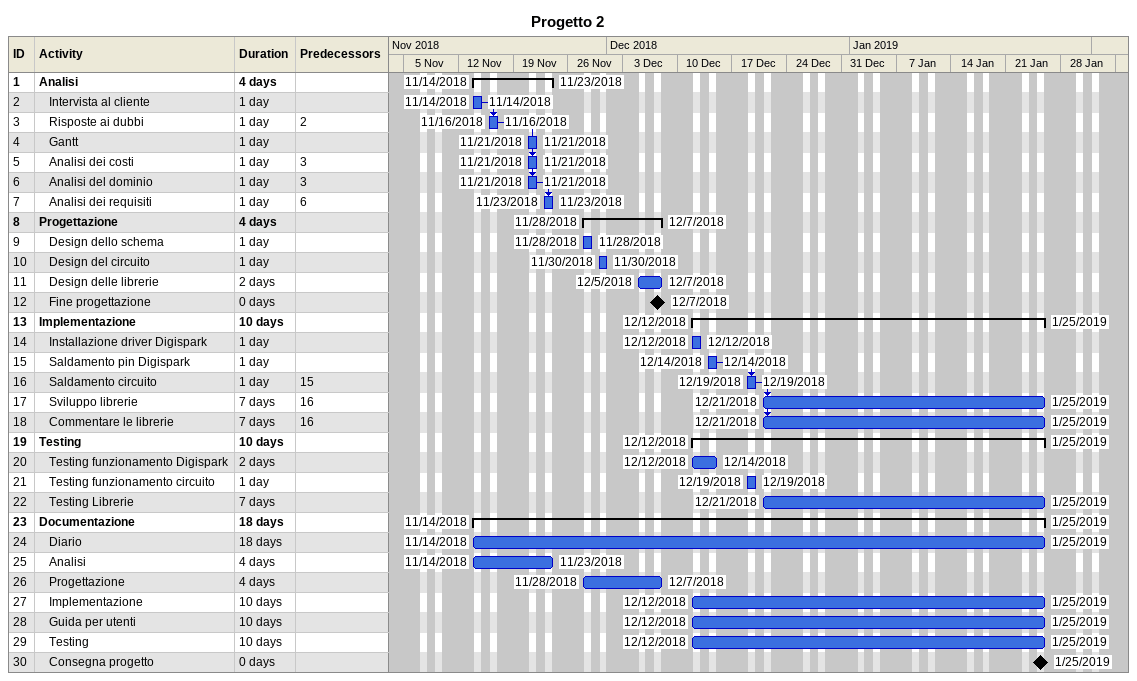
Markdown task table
Progetto 2

| ID | Level | Task | Duration | Start | Finish | Predecessors |
|---|---|---|---|---|---|---|
| 1 | 1 | **Analisi** | 4d | 2018-11-14 | 2018-11-23 |  |
| 2 | 2 | Intervista al cliente | 1d | 2018-11-14 | 2018-11-14 |  |
| 3 | 2 | Risposte ai dubbi | 1d | 2018-11-16 | 2018-11-16 | 2 |
| 4 | 2 | Gantt | 1d | 2018-11-21 | 2018-11-21 |  |
| 5 | 2 | Analisi dei costi | 1d | 2018-11-21 | 2018-11-21 | 3 |
| 6 | 2 | Analisi del dominio | 1d | 2018-11-21 | 2018-11-21 | 3 |
| 7 | 2 | Analisi dei requisiti | 1d | 2018-11-23 | 2018-11-23 | 6 |
| 8 | 1 | **Progettazione** | 4d | 2018-11-28 | 2018-12-07 |  |
| 9 | 2 | Design dello schema | 1d | 2018-11-28 | 2018-11-28 |  |
| 10 | 2 | Design del circuito | 1d | 2018-11-30 | 2018-11-30 |  |
| 11 | 2 | Design delle librerie | 2d | 2018-12-05 | 2018-12-07 |  |
| 12 | 2 | Fine progettazione | 0d | 2018-12-07 | 2018-12-07 |  |
| 13 | 1 | **Implementazione** | 10d | 2018-12-12 | 2019-01-25 |  |
| 14 | 2 | Installazione driver Digispark | 1d | 2018-12-12 | 2018-12-12 |  |
| 15 | 2 | Saldamento pin Digispark | 1d | 2018-12-14 | 2018-12-14 |  |
| 16 | 2 | Saldamento circuito | 1d | 2018-12-19 | 2018-12-19 | 15 |
| 17 | 2 | Sviluppo librerie | 7d | 2018-12-21 | 2019-01-25 | 16 |
| 18 | 2 | Commentare le librerie | 7d | 2018-12-21 | 2019-01-25 | 16 |
| 19 | 1 | **Testing** | 10d | 2018-12-12 | 2019-01-25 |  |
| 20 | 2 | Testing funzionamento Digispark | 2d | 2018-12-12 | 2018-12-14 |  |
| 21 | 2 | Testing funzionamento circuito | 1d | 2018-12-19 | 2018-12-19 |  |
| 22 | 2 | Testing Librerie | 7d | 2018-12-21 | 2019-01-25 |  |
| 23 | 1 | **Documentazione** | 18d | 2018-11-14 | 2019-01-25 |  |
| 24 | 2 | Diario | 18d | 2018-11-14 | 2019-01-25 |  |
| 25 | 2 | Analisi | 4d | 2018-11-14 | 2018-11-23 |  |
| 26 | 2 | Progettazione | 4d | 2018-11-28 | 2018-12-07 |  |
| 27 | 2 | Implementazione | 10d | 2018-12-12 | 2019-01-25 |  |
| 28 | 2 | Guida per utenti | 10d | 2018-12-12 | 2019-01-25 |  |
| 29 | 2 | Testing | 10d | 2018-12-12 | 2019-01-25 |  |
| 30 | 2 | Consegna progetto | 0d | 2019-01-25 | 2019-01-25 |  |
